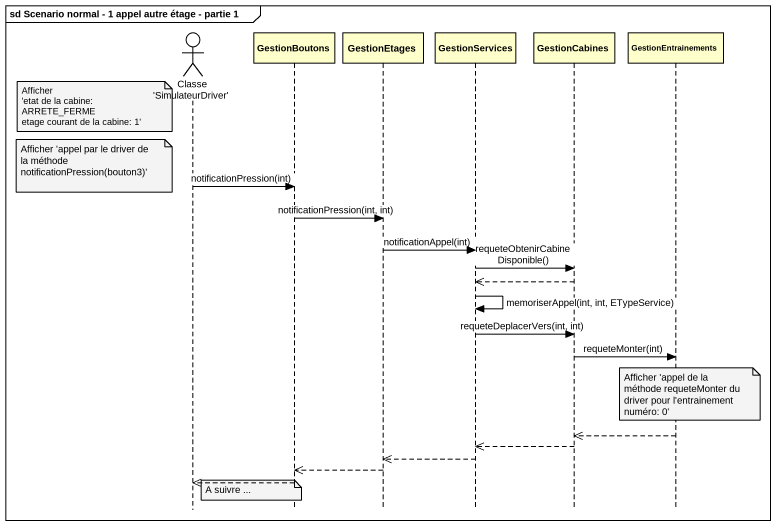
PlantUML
@startuml
mainframe sd Scenario normal - 1 appel autre étage - partie 1
hide footbox
actor "Classe 'SimulateurDriver'" as Classe_SimulateurDriver
participant GestionBoutons
participant GestionEtages
participant GestionServices
participant GestionCabines
participant GestionEntrainements

note left of Classe_SimulateurDriver
  Afficher
  ~'etat de la cabine: ARRETE_FERME
  etage courant de la cabine: 1'
end note
note left of Classe_SimulateurDriver : Afficher 'appel par le driver de la méthode notificationPression(bouton3)'
Classe_SimulateurDriver -> GestionBoutons : notificationPression(int)
GestionBoutons -> GestionEtages : notificationPression(int, int)
GestionEtages -> GestionServices : notificationAppel(int)
GestionServices -> GestionCabines : requeteObtenirCabineDisponible()
GestionCabines -->> GestionServices
GestionServices -> GestionServices : memoriserAppel(int, int, ETypeService)
GestionServices -> GestionCabines : requeteDeplacerVers(int, int)
GestionCabines -> GestionEntrainements : requeteMonter(int)
note over GestionEntrainements : Afficher 'appel de la méthode requeteMonter du driver pour l'entrainement numéro: 0'
GestionEntrainements -->> GestionCabines
GestionCabines -->> GestionServices
GestionServices -->> GestionEtages
GestionEtages -->> GestionBoutons
GestionBoutons -->> Classe_SimulateurDriver
note over GestionBoutons : A suivre ...
@enduml
